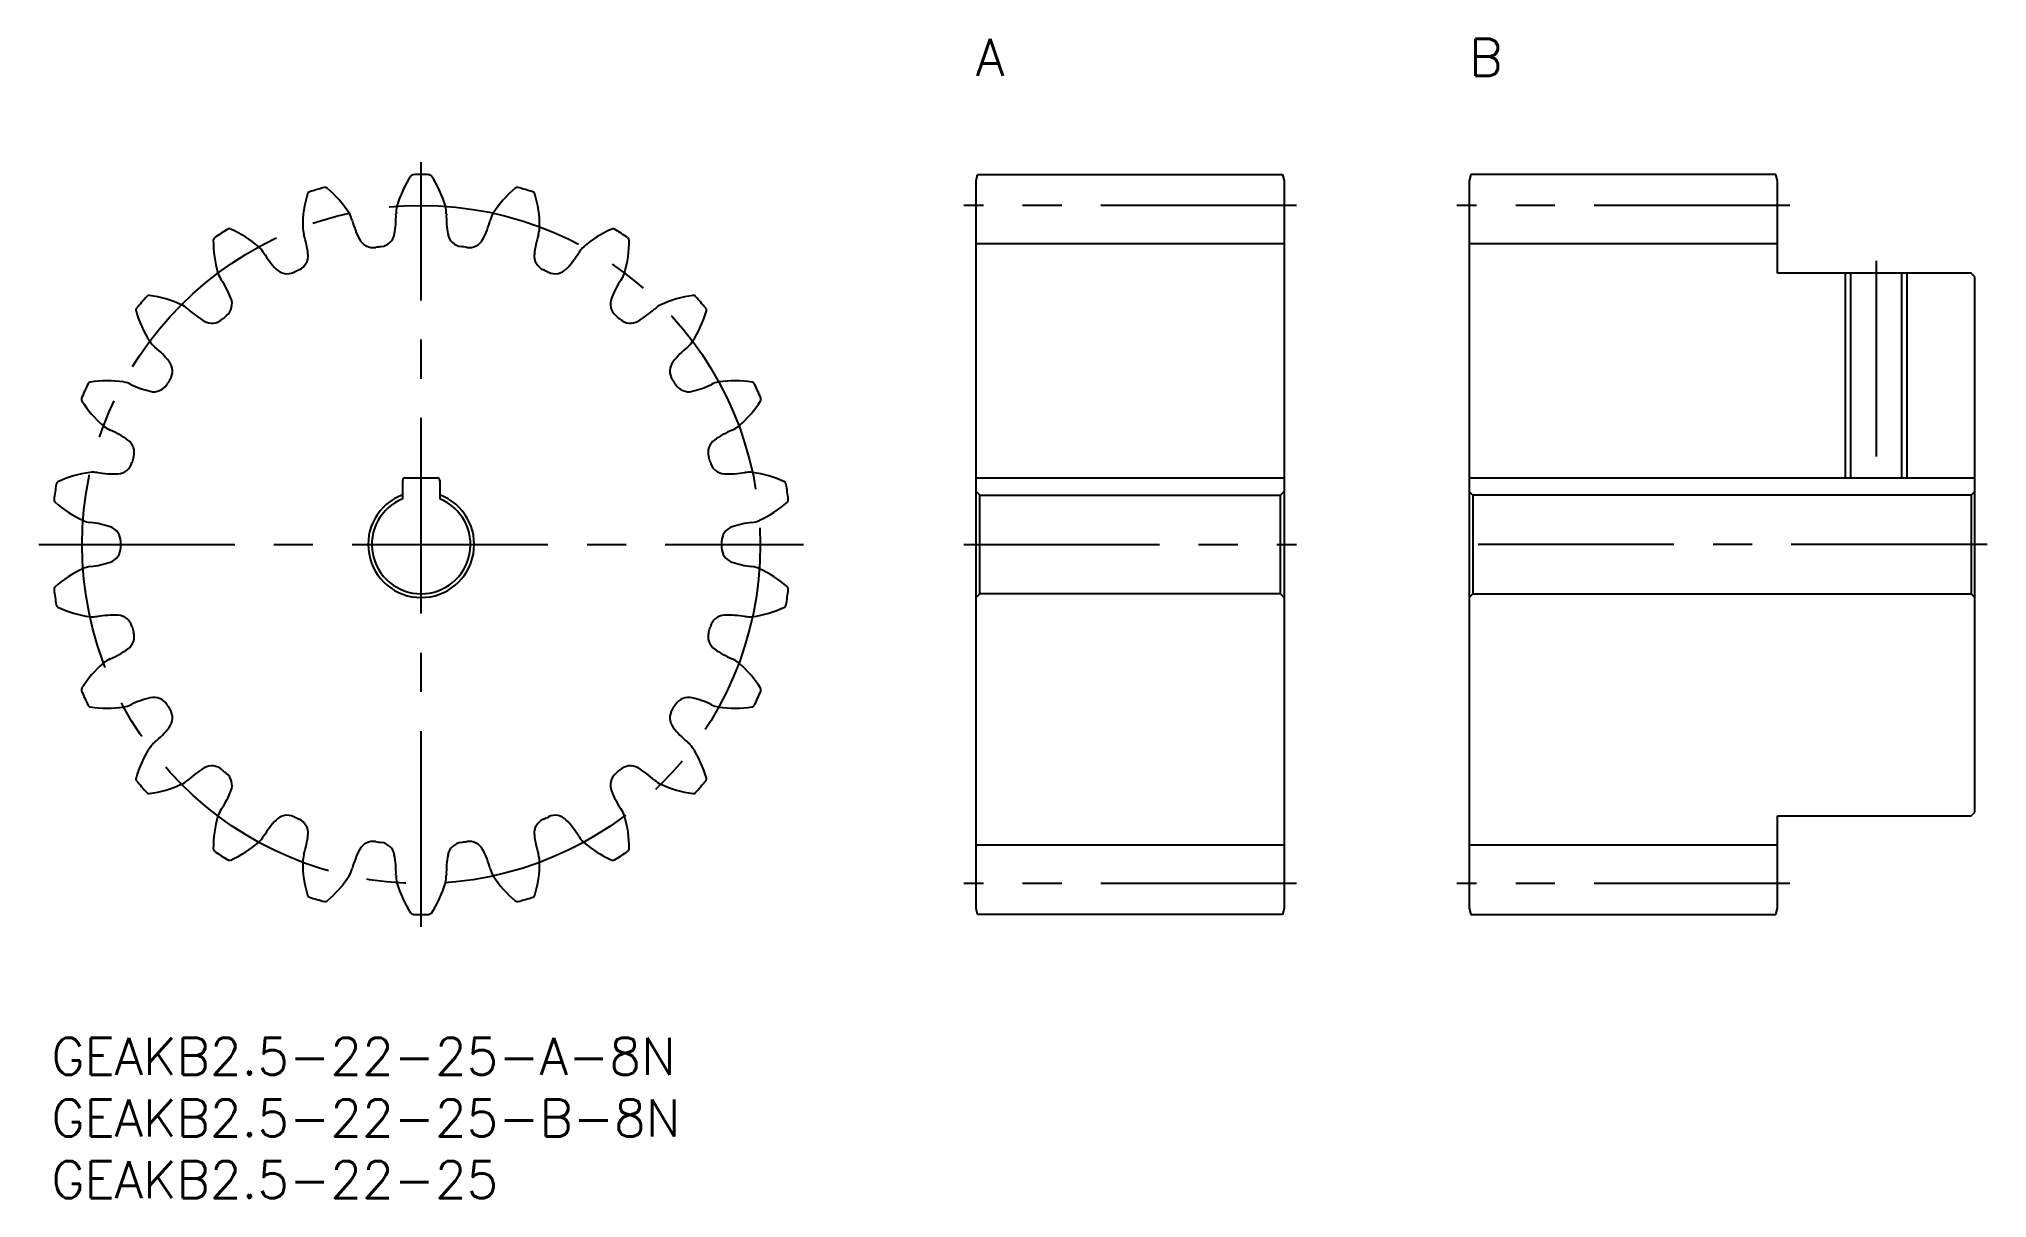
# Model space of a CAD drawing. Extents: x -1 to 157, y -13 to 81.
import ezdxf

# ---------------------------------------------------------------- set-up
doc = ezdxf.new("R2010")
doc.units = 0
doc.header["$LTSCALE"] = 0.5
doc.linetypes.add('CENTER', pattern=[50.8, 31.75, -6.35, 6.35, -6.35])
for name, color, linetype in [('MSM_CENTER', 1, 'CENTER'), ('MSM_CONTINUOUS', 7, 'CONTINUOUS'), ('MSM_NARROW', 5, 'CONTINUOUS'), ('MSM_PART_NUMBER', 7, 'CONTINUOUS')]:
    doc.layers.add(name, color=color, linetype=linetype)
doc.styles.get("Standard").update_dxf_attribs({"font": 'txt.shx', "height": 1, "bigfont": 'bigfont.shx'})

# ---------------------------------------------------------------- blocks, each defined once
blk = doc.blocks.new('*U2')
at = {"layer": 'MSM_PART_NUMBER'}
blk.add_text('GEAKB2.5-22-25-A-8N', height=3, dxfattribs=at).set_placement((0, -3))
blk = doc.blocks.new('*U3')
at = {"layer": 'MSM_PART_NUMBER'}
blk.add_text('GEAKB2.5-22-25-B-8N', height=3, dxfattribs=at).set_placement((0, -8))
blk = doc.blocks.new('*U5')
at = {"layer": 'MSM_PART_NUMBER'}
blk.add_text('GEAKB2.5-22-25', height=3, dxfattribs=at).set_placement((0, -13))
blk = doc.blocks.new('*U6')
at = {"layer": 'MSM_PART_NUMBER'}
blk.add_text('A', height=3, dxfattribs=at).set_placement((75, 78))
blk = doc.blocks.new('*U7')
at = {"layer": 'MSM_PART_NUMBER'}
blk.add_text('B', height=3, dxfattribs=at).set_placement((115, 78))

msp = doc.modelspace()

# ---------------------------------------------------------------- linework, layer by layer
at = {"layer": 'MSM_CENTER'}
for p, q in [((30, 9), (30, 71)), ((101, 67.5), (74, 67.5)), ((141, 67.5), (114, 67.5)), ((148, 63), (148, 44.4)), ((-1, 40), (61, 40)), ((74, 40), (101, 40)), ((157, 40), (114, 40)), ((101, 12.5), (74, 12.5)), ((141, 12.5), (114, 12.5))]:
    msp.add_line(p, q, dxfattribs=at)
msp.add_circle((30, 40), 27.5, dxfattribs=at)
at = {"layer": 'MSM_CONTINUOUS'}
for p, q in [((75, 69.5), (75.13, 70)), ((75.13, 70), (99.87, 70)), ((99.87, 70), (100, 69.5)), ((115.13, 70), (115, 69.5)), ((139.87, 70), (115.13, 70)), ((140, 69.5), (139.87, 70)), ((75, 10.5), (75, 69.5)), ((100, 69.5), (100, 10.5)), ((115, 69.5), (115, 10.5)), ((140, 62), (140, 69.5)), ((100, 64.38), (75, 64.38)), ((140, 64.38), (115, 64.38)), ((155.7, 62), (140, 62)), ((145.93, 62), (145.93, 45.4)), ((150.07, 62), (150.07, 45.4)), ((156, 61.7), (155.7, 62)), ((156, 18.3), (156, 61.7)), ((28.5, 43.71), (28.5, 45.2)), ((28.7, 45.4), (31.3, 45.4)), ((31.5, 45.2), (31.5, 43.71)), ((75, 45.4), (100, 45.4)), ((75.3, 44), (75, 44.3)), ((100, 44.3), (99.7, 44)), ((115, 45.4), (156, 45.4)), ((115, 44.3), (115.3, 44)), ((155.7, 44), (156, 44.3)), ((75.3, 44), (99.7, 44)), ((75.3, 36), (75.3, 44)), ((99.7, 36), (99.7, 44)), ((115.3, 44), (115.3, 36)), ((155.7, 44), (115.3, 44)), ((155.7, 44), (155.7, 36)), ((75, 35.7), (75.3, 36)), ((99.7, 36), (75.3, 36)), ((99.7, 36), (100, 35.7)), ((115.3, 36), (115, 35.7)), ((115.3, 36), (155.7, 36)), ((156, 35.7), (155.7, 36)), ((140, 10.5), (140, 18)), ((140, 18), (155.7, 18)), ((155.7, 18), (156, 18.3)), ((100, 15.62), (75, 15.62)), ((140, 15.62), (115, 15.62)), ((75.13, 10), (75, 10.5)), ((99.87, 10), (75.13, 10)), ((100, 10.5), (99.87, 10)), ((115, 10.5), (115.13, 10)), ((115.13, 10), (139.87, 10)), ((139.87, 10), (140, 10.5))]:
    msp.add_line(p, q, dxfattribs=at)
for centre, radius, start, end in [((36.5, 65.02), 8.8, 146.4466, 164.0909), ((29.38, 69.74), 0.25, 91.2023, 146.4466), ((30, 40), 30, 88.7977, 91.2023), ((30.62, 69.74), 0.25, 33.5534, 88.7977), ((23.5, 65.02), 8.8, 15.9091, 33.5534), ((29.19, 65.84), 8.8, 162.8103, 180.4545), ((21.02, 68.36), 0.25, 107.5659, 162.8103), ((30, 40), 30, 105.1614, 107.5659), ((22.22, 68.71), 0.25, 49.917, 105.1614), ((16.71, 62.17), 8.8, 32.2727, 49.917), ((43.29, 62.17), 8.8, 130.083, 147.7273), ((37.78, 68.71), 0.25, 74.8386, 130.083), ((30, 40), 30, 72.4341, 74.8386), ((38.98, 68.36), 0.25, 17.1897, 72.4341), ((30.81, 65.84), 8.8, 359.5455, 17.1897), ((22.43, 65.78), 2.04, 14.5898, 32.2728), ((20.63, 66.58), 7.33, 348.7925, 1.7738), ((30, 66.87), 2.04, 164.0909, 181.7738), ((30, 66.87), 2.04, 358.2262, 15.9091), ((39.37, 66.58), 7.33, 178.2262, 191.2075), ((37.57, 65.78), 2.04, 147.7272, 165.4102), ((13.39, 64.68), 0.25, 123.9295, 179.1739), ((30, 40), 30, 121.525, 123.9295), ((14.44, 65.36), 0.25, 66.2807, 121.525), ((11.01, 57.53), 8.8, 48.6364, 66.2807), ((22.43, 65.78), 2.04, 180.4545, 198.1374), ((13.52, 62.86), 7.33, 5.1561, 18.1375), ((31.5, 68.14), 7.33, 194.5898, 207.5711), ((26.6, 65.4), 1.25, 277.628, 348.7925), ((33.4, 65.4), 1.25, 191.2075, 262.372), ((28.5, 68.14), 7.33, 332.4289, 345.4102), ((46.48, 62.86), 7.33, 161.8625, 174.8439), ((37.57, 65.78), 2.04, 341.8626, 359.5455), ((48.99, 57.53), 8.8, 113.7193, 131.3636), ((45.56, 65.36), 0.25, 58.475, 113.7193), ((30, 40), 30, 56.0705, 58.475), ((46.61, 64.68), 0.25, 0.8261, 56.0705), ((21.94, 64.56), 8.8, 179.1739, 196.8182), ((15.47, 62.61), 2.04, 30.9535, 48.6364), ((23.51, 67.43), 7.33, 210.9534, 223.9348), ((19.58, 63.41), 1.25, 293.9916, 5.1561), ((26.11, 65.33), 1.25, 207.5711, 278.7356), ((30, 40), 24.37, 97.628, 98.7356), ((30, 40), 24.38, 81.2644, 82.372), ((33.89, 65.33), 1.25, 261.2644, 332.4289), ((40.42, 63.41), 1.25, 174.8439, 246.0084), ((36.49, 67.43), 7.33, 316.0652, 329.0466), ((44.53, 62.61), 2.04, 131.3636, 149.0465), ((38.06, 64.56), 8.8, 343.1818, 0.8261), ((15.47, 62.61), 2.04, 196.8181, 214.5011), ((19.13, 63.21), 1.25, 223.9348, 295.0993), ((30, 40), 24.37, 113.9916, 115.0993), ((30, 40), 24.37, 64.9007, 66.0084), ((40.87, 63.21), 1.25, 244.9007, 316.0652), ((44.53, 62.61), 2.04, 325.4989, 343.1819), ((30, 40), 30, 137.8886, 140.2932), ((7.93, 59.95), 0.25, 82.6443, 137.8886), ((6.84, 51.47), 8.8, 65, 82.6443), ((7.75, 57.3), 7.33, 21.5198, 34.5011), ((52.25, 57.3), 7.33, 145.4989, 158.4802), ((53.16, 51.47), 8.8, 97.3557, 115), ((52.07, 59.95), 0.25, 42.1114, 97.3557), ((30, 40), 30, 39.7068, 42.1114), ((7.11, 59.01), 0.25, 140.2932, 195.5375), ((15.35, 61.3), 8.8, 195.5375, 213.1818), ((9.69, 57.6), 2.04, 47.3171, 65), ((16.05, 64.49), 7.33, 227.3171, 240.2984), ((30, 40), 24.37, 130.3553, 131.4629), ((13.41, 59.53), 1.25, 310.3553, 21.5198), ((46.59, 59.53), 1.25, 158.4802, 229.6447), ((30, 40), 24.37, 48.5371, 49.6447), ((43.95, 64.49), 7.33, 299.7016, 312.6829), ((50.31, 57.6), 2.04, 115, 132.6829), ((44.65, 61.3), 8.8, 326.8182, 344.4625), ((52.89, 59.01), 0.25, 344.4625, 39.7068), ((13.03, 59.2), 1.25, 240.2984, 311.4629), ((46.97, 59.2), 1.25, 228.5371, 299.7016), ((9.69, 57.6), 2.04, 213.1818, 230.8647), ((3.78, 50.33), 7.33, 37.8834, 50.8647), ((56.22, 50.33), 7.33, 129.1353, 142.1166), ((50.31, 57.6), 2.04, 309.1353, 326.8182), ((8.58, 54.06), 1.25, 326.7189, 37.8834), ((51.42, 54.06), 1.25, 142.1166, 213.2811), ((30, 40), 30, 154.2523, 156.6568), ((3.2, 52.92), 0.25, 99.0079, 154.2523), ((4.54, 44.48), 8.8, 81.3636, 99.0079), ((5.56, 51.16), 2.04, 63.6808, 81.3637), ((9.71, 59.56), 7.33, 243.6807, 256.662), ((8.31, 53.64), 1.25, 256.662, 327.8266), ((30, 40), 24.37, 146.7189, 147.8265), ((30, 40), 24.38, 32.1735, 33.2811), ((51.69, 53.64), 1.25, 212.1734, 283.3379), ((50.29, 59.56), 7.33, 283.338, 296.3193), ((54.44, 51.16), 2.04, 98.6363, 116.3192), ((55.46, 44.48), 8.8, 80.9921, 98.6364), ((56.8, 52.92), 0.25, 25.7477, 80.9921), ((30, 40), 30, 23.3432, 25.7477), ((2.69, 51.79), 0.25, 156.6568, 211.9012), ((9.94, 56.31), 8.8, 211.9012, 229.5455), ((50.06, 56.31), 8.8, 310.4545, 328.0988), ((57.31, 51.79), 0.25, 328.0988, 23.3432), ((5.56, 51.16), 2.04, 229.5454, 247.2283), ((1.93, 42.52), 7.33, 54.247, 67.2284), ((58.07, 42.52), 7.33, 112.7716, 125.753), ((54.44, 51.16), 2.04, 292.7717, 310.4546), ((5.48, 47.46), 1.25, 343.0825, 54.247), ((54.52, 47.46), 1.25, 125.753, 196.9175), ((4.31, 37.13), 8.8, 97.7273, 115.3716), ((3.4, 43.82), 2.04, 80.0444, 97.7273), ((5.02, 53.06), 7.33, 260.0444, 273.0257), ((5.34, 46.98), 1.25, 273.0257, 344.1902), ((30, 40), 24.38, 163.0825, 164.1902), ((30, 40), 24.38, 15.8098, 16.9175), ((54.66, 46.98), 1.25, 195.8098, 266.9743), ((54.98, 53.06), 7.33, 266.9743, 279.9556), ((56.6, 43.82), 2.04, 82.2727, 99.9556), ((55.69, 37.13), 8.8, 64.6284, 82.2727), ((30, 40), 30, 170.6159, 173.0204), ((0.65, 44.85), 0.25, 115.3716, 170.6159), ((28.7, 45.2), 0.2, 90, 180), ((31.3, 45.2), 0.2, 0, 90), ((59.35, 44.85), 0.25, 9.3841, 64.6284), ((30, 40), 30, 6.9796, 9.3841), ((0.47, 43.62), 0.25, 173.0204, 228.2648), ((6.16, 50), 8.8, 228.2648, 245.9091), ((30, 40), 4.3, 110.4162, 69.5838), ((30, 40), 4, 112.0243, 67.9757), ((53.84, 50), 8.8, 294.0909, 311.7352), ((59.53, 43.62), 0.25, 311.7352, 6.9796), ((3.4, 43.82), 2.04, 245.9091, 263.592), ((2.36, 34.51), 7.33, 70.6107, 83.592), ((4.38, 40.25), 1.25, 359.4462, 70.6107), ((55.62, 40.25), 1.25, 109.3893, 180.5538), ((57.64, 34.51), 7.33, 96.408, 109.3893), ((56.6, 43.82), 2.04, 276.408, 294.0909), ((4.38, 39.75), 1.25, 289.3893, 0.5538), ((30, 40), 24.38, 179.4462, 180.5538), ((30, 40), 24.38, 359.4462, 0.5538), ((55.62, 39.75), 1.25, 179.4462, 250.6107), ((6.16, 30), 8.8, 114.0909, 131.7352), ((3.4, 36.18), 2.04, 96.408, 114.0909), ((2.36, 45.49), 7.33, 276.408, 289.3893), ((57.64, 45.49), 7.33, 250.6107, 263.592), ((56.6, 36.18), 2.04, 65.9091, 83.592), ((53.84, 30), 8.8, 48.2648, 65.9091), ((0.47, 36.38), 0.25, 131.7352, 186.9796), ((30, 40), 30, 186.9796, 189.3841), ((30, 40), 30, 350.6159, 353.0204), ((59.53, 36.38), 0.25, 353.0204, 48.2648), ((0.65, 35.15), 0.25, 189.3841, 244.6284), ((4.31, 42.87), 8.8, 244.6284, 262.2727), ((55.69, 42.87), 8.8, 277.7273, 295.3716), ((59.35, 35.15), 0.25, 295.3716, 350.6159), ((3.4, 36.18), 2.04, 262.2727, 279.9556), ((5.02, 26.94), 7.33, 86.9743, 99.9556), ((5.34, 33.02), 1.25, 15.8098, 86.9743), ((30, 40), 24.38, 195.8098, 196.9175), ((30, 40), 24.38, 343.0825, 344.1902), ((54.66, 33.02), 1.25, 93.0257, 164.1902), ((54.98, 26.94), 7.33, 80.0444, 93.0257), ((56.6, 36.18), 2.04, 260.0444, 277.7273), ((5.48, 32.54), 1.25, 305.753, 16.9175), ((54.52, 32.54), 1.25, 163.0825, 234.247), ((9.94, 23.69), 8.8, 130.4545, 148.0988), ((5.56, 28.84), 2.04, 112.7717, 130.4546), ((1.93, 37.48), 7.33, 292.7716, 305.753), ((58.07, 37.48), 7.33, 234.247, 247.2284), ((54.44, 28.84), 2.04, 49.5454, 67.2283), ((50.06, 23.69), 8.8, 31.9012, 49.5455), ((2.69, 28.21), 0.25, 148.0988, 203.3432), ((30, 40), 30, 203.3432, 205.7477), ((3.2, 27.08), 0.25, 205.7477, 260.9921), ((5.56, 28.84), 2.04, 278.6363, 296.3192), ((9.71, 20.44), 7.33, 103.338, 116.3193), ((8.31, 26.36), 1.25, 32.1735, 103.3379), ((30, 40), 24.37, 212.1735, 213.2811), ((30, 40), 24.37, 326.7189, 327.8265), ((51.69, 26.36), 1.25, 76.662, 147.8265), ((50.29, 20.44), 7.33, 63.6807, 76.662), ((54.44, 28.84), 2.04, 243.6808, 261.3637), ((56.8, 27.08), 0.25, 279.0079, 334.2523), ((30, 40), 30, 334.2523, 336.6568), ((57.31, 28.21), 0.25, 336.6568, 31.9012), ((4.54, 35.52), 8.8, 260.9921, 278.6364), ((8.58, 25.94), 1.25, 322.1166, 33.2811), ((51.42, 25.94), 1.25, 146.7189, 217.8834), ((55.46, 35.52), 8.8, 261.3636, 279.0079), ((9.69, 22.4), 2.04, 129.1353, 146.8182), ((3.78, 29.67), 7.33, 309.1353, 322.1166), ((56.22, 29.67), 7.33, 217.8834, 230.8647), ((50.31, 22.4), 2.04, 33.1818, 50.8647), ((15.35, 18.7), 8.8, 146.8182, 164.4625), ((44.65, 18.7), 8.8, 15.5375, 33.1818), ((7.11, 20.99), 0.25, 164.4625, 219.7068), ((30, 40), 30, 219.7068, 222.1114), ((6.84, 28.53), 8.8, 277.3557, 295), ((9.69, 22.4), 2.04, 295, 312.6829), ((16.05, 15.51), 7.33, 119.7016, 132.6829), ((13.03, 20.8), 1.25, 48.5371, 119.7016), ((30, 40), 24.38, 228.5371, 229.6447), ((13.41, 20.47), 1.25, 338.4802, 49.6447), ((46.59, 20.47), 1.25, 130.3553, 201.5198), ((30, 40), 24.37, 310.3553, 311.4629), ((46.97, 20.8), 1.25, 60.2984, 131.4629), ((43.95, 15.51), 7.33, 47.3171, 60.2984), ((50.31, 22.4), 2.04, 227.3171, 245), ((53.16, 28.53), 8.8, 245, 262.6443), ((30, 40), 30, 317.8886, 320.2932), ((52.89, 20.99), 0.25, 320.2932, 15.5375), ((7.93, 20.05), 0.25, 222.1114, 277.3557), ((7.75, 22.7), 7.33, 325.4989, 338.4802), ((52.25, 22.7), 7.33, 201.5198, 214.5011), ((52.07, 20.05), 0.25, 262.6443, 317.8886), ((21.94, 15.44), 8.8, 163.1818, 180.8261), ((15.47, 17.39), 2.04, 145.4989, 163.1819), ((23.51, 12.57), 7.33, 136.0652, 149.0466), ((19.13, 16.79), 1.25, 64.9007, 136.0652), ((30, 40), 24.37, 244.9007, 246.0084), ((19.58, 16.59), 1.25, 354.8439, 66.0084), ((40.42, 16.59), 1.25, 113.9916, 185.1561), ((30, 40), 24.38, 293.9916, 295.0993), ((40.87, 16.79), 1.25, 43.9348, 115.0993), ((36.49, 12.57), 7.33, 30.9534, 43.9348), ((44.53, 17.39), 2.04, 16.8181, 34.5011), ((38.06, 15.44), 8.8, 359.1739, 16.8182), ((11.01, 22.47), 8.8, 293.7193, 311.3636), ((15.47, 17.39), 2.04, 311.3636, 329.0465), ((13.52, 17.14), 7.33, 341.8625, 354.8439), ((26.11, 14.67), 1.25, 81.2644, 152.4289), ((30, 40), 24.38, 261.2644, 262.372), ((26.6, 14.6), 1.25, 11.2075, 82.372), ((33.4, 14.6), 1.25, 97.628, 168.7925), ((30, 40), 24.37, 277.628, 278.7356), ((33.89, 14.67), 1.25, 27.5711, 98.7356), ((46.48, 17.14), 7.33, 185.1561, 198.1375), ((44.53, 17.39), 2.04, 210.9535, 228.6364), ((48.99, 22.47), 8.8, 228.6364, 246.2807), ((13.39, 15.32), 0.25, 180.8261, 236.0705), ((30, 40), 30, 236.0705, 238.475), ((14.44, 14.64), 0.25, 238.475, 293.7193), ((22.43, 14.22), 2.04, 161.8626, 179.5455), ((29.19, 14.16), 8.8, 179.5455, 197.1897), ((31.5, 11.86), 7.33, 152.4289, 165.4102), ((20.63, 13.42), 7.33, 358.2262, 11.2075), ((39.37, 13.42), 7.33, 168.7925, 181.7738), ((28.5, 11.86), 7.33, 14.5898, 27.5711), ((30.81, 14.16), 8.8, 342.8103, 0.4545), ((37.57, 14.22), 2.04, 0.4545, 18.1374), ((45.56, 14.64), 0.25, 246.2807, 301.525), ((30, 40), 30, 301.525, 303.9295), ((46.61, 15.32), 0.25, 303.9295, 359.1739), ((16.71, 17.83), 8.8, 310.083, 327.7273), ((22.43, 14.22), 2.04, 327.7272, 345.4102), ((30, 13.13), 2.04, 178.2262, 195.9091), ((30, 13.13), 2.04, 344.0909, 1.7738), ((37.57, 14.22), 2.04, 194.5898, 212.2728), ((43.29, 17.83), 8.8, 212.2727, 229.917), ((21.02, 11.64), 0.25, 197.1897, 252.4341), ((30, 40), 30, 252.4341, 254.8386), ((22.22, 11.29), 0.25, 254.8386, 310.083), ((36.5, 14.98), 8.8, 195.9091, 213.5534), ((23.5, 14.98), 8.8, 326.4466, 344.0909), ((37.78, 11.29), 0.25, 229.917, 285.1614), ((30, 40), 30, 285.1614, 287.5659), ((38.98, 11.64), 0.25, 287.5659, 342.8103), ((29.38, 10.26), 0.25, 213.5534, 268.7977), ((30, 40), 30, 268.7977, 271.2023), ((30.62, 10.26), 0.25, 271.2023, 326.4466)]:
    msp.add_arc(centre, radius, start, end, dxfattribs=at)
at = {"layer": 'MSM_NARROW'}
for p, q in [((145.5, 62), (145.5, 45.4)), ((150.5, 62), (150.5, 45.4))]:
    msp.add_line(p, q, dxfattribs=at)

# ---------------------------------------------------------------- block references
at = {"layer": 'MSM_CONTINUOUS'}
for name in ['*U6', '*U7', '*U2', '*U3', '*U5']:
    msp.add_blockref(name, (0, 0), dxfattribs=at)

doc.saveas('drawing.dxf')
